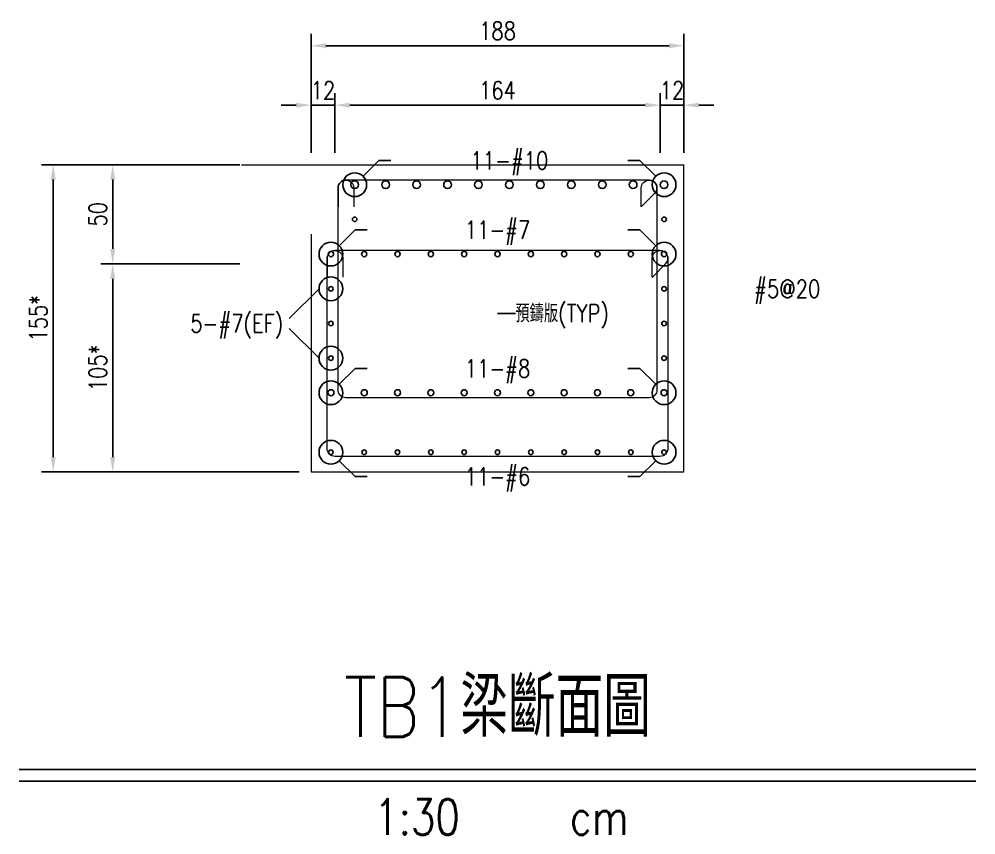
# Model space of a CAD drawing. Extents: x -4754 to 4976, y -19960 to 3841.
# Drawn here: x 4493.4 to 4975.8, y -19680.8 to -19269.4 of the extents above; entities that cross this region are included whole.
import ezdxf
from ezdxf.enums import TextEntityAlignment as Align

# ---------------------------------------------------------------- set-up
doc = ezdxf.new("R2010")
doc.units = 0
doc.header["$LTSCALE"] = 3
doc.layers.get('0').update_dxf_attribs({"linetype": 'CONTINUOUS'})
doc.layers.add('HB_0', color=7, linetype='CONTINUOUS', transparency=0.5)
for name, color, linetype in [('HB_DIM', 1, 'CONTINUOUS'), ('HB_TXT_CTEXT', 2, 'CONTINUOUS'), ('鋼筋', 3, 'CONTINUOUS')]:
    doc.layers.add(name, color=color, linetype=linetype)
doc.styles.get("Standard").update_dxf_attribs({"font": 'ROMANS.shx', "width": 0.8, "bigfont": 'chineset.shx'})
doc.dimstyles.new('30', dxfattribs={"dimscale": 3, "dimtxt": 3, "dimasz": 2.5, "dimexe": 2, "dimexo": 2, "dimgap": 1, "dimtad": 1, "dimdsep": 46, "dimtxsty": 'Standard', "dimcen": 0, "dimclrd": 256, "dimclre": 256, "dimclrt": 2, "dimadec": 0, "dimazin": 0, "dimtfac": 1, "dimtix": 1, "dimtmove": 2, "dimatfit": 3, "dimfxl": 1, "dimtolj": 1, "dimtzin": 0, "dimarcsym": 0})

# ---------------------------------------------------------------- blocks, each defined once
blk = doc.blocks.new('title_beam')
at = {"color": 3, "linetype": 'Continuous'}
blk.add_line((-241.2, 0), (241.2, 0), dxfattribs=at)
at = {"color": 1, "linetype": 'Continuous'}
blk.add_line((-241.2, -6), (241.2, -6), dxfattribs=at)
at = {"color": 3, "linetype": 'Continuous', "width": 0.8}
blk.add_attdef('TITLE', text='', height=30, dxfattribs=at).set_placement((0, 33), align=Align.MIDDLE)
at = {"linetype": 'Continuous', "width": 0.8}
blk.add_attdef('SCALE', text='', height=18, dxfattribs=at).set_placement((-40.57, -24), align=Align.MIDDLE)
blk.add_attdef('CM', (36.47, -33.03), '', height=18, dxfattribs=at)
blk = doc.blocks.new('C')
at = {"color": 3, "linetype": 'Continuous'}
blk.add_circle((0, 0), 1.2, dxfattribs=at)
blk = doc.blocks.new('*D630')
at = {"layer": 'HB_DIM', "linetype": 'Continuous', "lineweight": -2}
for p, q in [((4604.57, -19342.79), (4504.57, -19342.79)), ((4510.57, -19490.29), (4510.57, -19350.29)), ((4634.57, -19497.79), (4504.57, -19497.79))]:
    blk.add_line(p, q, dxfattribs=at)
at = {"layer": 'HB_DIM'}
for points in [[(4511.82, -19350.29), (4509.32, -19350.29), (4510.57, -19342.79)], [(4509.32, -19490.29), (4511.82, -19490.29), (4510.57, -19497.79)]]:
    blk.add_solid(points, dxfattribs=at)
at = {"layer": 'HB_DIM', "color": 2, "linetype": 'Continuous', "insert": (4503.07, -19420.29), "char_height": 9, "attachment_point": 5, "rotation": 90}
blk.add_mtext('\\A1;155*', dxfattribs=at)
blk = doc.blocks.new('*D631')
at = {"layer": 'HB_DIM', "linetype": 'Continuous', "lineweight": -2}
for p, q in [((4604.57, -19392.79), (4534.57, -19392.79)), ((4540.57, -19490.29), (4540.57, -19400.29)), ((4634.57, -19497.79), (4534.57, -19497.79))]:
    blk.add_line(p, q, dxfattribs=at)
at = {"layer": 'HB_DIM'}
for points in [[(4541.82, -19400.29), (4539.32, -19400.29), (4540.57, -19392.79)], [(4539.32, -19490.29), (4541.82, -19490.29), (4540.57, -19497.79)]]:
    blk.add_solid(points, dxfattribs=at)
at = {"layer": 'HB_DIM', "color": 2, "linetype": 'Continuous', "insert": (4533.07, -19445.29), "char_height": 9, "attachment_point": 5, "rotation": 90}
blk.add_mtext('\\A1;105*', dxfattribs=at)
blk = doc.blocks.new('*D632')
at = {"layer": 'HB_DIM', "linetype": 'Continuous', "lineweight": -2}
for p, q in [((4604.57, -19342.79), (4534.57, -19342.79)), ((4540.57, -19385.29), (4540.57, -19350.29)), ((4604.57, -19392.79), (4534.57, -19392.79))]:
    blk.add_line(p, q, dxfattribs=at)
at = {"layer": 'HB_DIM'}
for points in [[(4541.82, -19350.29), (4539.32, -19350.29), (4540.57, -19342.79)], [(4539.32, -19385.29), (4541.82, -19385.29), (4540.57, -19392.79)]]:
    blk.add_solid(points, dxfattribs=at)
at = {"layer": 'HB_DIM', "color": 2, "linetype": 'Continuous', "insert": (4533.07, -19367.79), "char_height": 9, "attachment_point": 5, "rotation": 90}
blk.add_mtext('\\A1;50', dxfattribs=at)
blk = doc.blocks.new('*D633')
at = {"layer": 'HB_DIM', "linetype": 'Continuous', "lineweight": -2}
for p, q in [((4640.57, -19336.79), (4640.57, -19276.79)), ((4828.57, -19336.79), (4828.57, -19276.79)), ((4648.07, -19282.79), (4821.07, -19282.79))]:
    blk.add_line(p, q, dxfattribs=at)
at = {"layer": 'HB_DIM'}
for points in [[(4648.07, -19281.54), (4648.07, -19284.04), (4640.57, -19282.79)], [(4821.07, -19284.04), (4821.07, -19281.54), (4828.57, -19282.79)]]:
    blk.add_solid(points, dxfattribs=at)
at = {"layer": 'HB_DIM', "color": 2, "linetype": 'Continuous', "insert": (4734.57, -19275.29), "char_height": 9, "attachment_point": 5, "rotation": 0}
blk.add_mtext('\\A1;188', dxfattribs=at)
blk = doc.blocks.new('*D634')
at = {"layer": 'HB_DIM', "linetype": 'Continuous', "lineweight": -2}
for p, q in [((4640.57, -19336.79), (4640.57, -19306.79)), ((4652.57, -19336.79), (4652.57, -19306.79)), ((4633.07, -19312.79), (4625.57, -19312.79)), ((4640.57, -19312.79), (4652.57, -19312.79)), ((4660.07, -19312.79), (4667.57, -19312.79))]:
    blk.add_line(p, q, dxfattribs=at)
at = {"layer": 'HB_DIM'}
for points in [[(4633.07, -19314.04), (4633.07, -19311.54), (4640.57, -19312.79)], [(4660.07, -19311.54), (4660.07, -19314.04), (4652.57, -19312.79)]]:
    blk.add_solid(points, dxfattribs=at)
at = {"layer": 'HB_DIM', "color": 2, "linetype": 'Continuous', "insert": (4646.57, -19305.29), "char_height": 9, "attachment_point": 5, "rotation": 0}
blk.add_mtext('\\A1;12', dxfattribs=at)
blk = doc.blocks.new('*D635')
at = {"layer": 'HB_DIM', "linetype": 'Continuous', "lineweight": -2}
for p, q in [((4652.57, -19336.79), (4652.57, -19306.79)), ((4816.57, -19336.79), (4816.57, -19306.79)), ((4660.07, -19312.79), (4809.07, -19312.79))]:
    blk.add_line(p, q, dxfattribs=at)
at = {"layer": 'HB_DIM'}
for points in [[(4660.07, -19311.54), (4660.07, -19314.04), (4652.57, -19312.79)], [(4809.07, -19314.04), (4809.07, -19311.54), (4816.57, -19312.79)]]:
    blk.add_solid(points, dxfattribs=at)
at = {"layer": 'HB_DIM', "color": 2, "linetype": 'Continuous', "insert": (4734.57, -19305.29), "char_height": 9, "attachment_point": 5, "rotation": 0}
blk.add_mtext('\\A1;164', dxfattribs=at)
blk = doc.blocks.new('*D636')
at = {"layer": 'HB_DIM', "linetype": 'Continuous', "lineweight": -2}
for p, q in [((4816.57, -19336.79), (4816.57, -19306.79)), ((4828.57, -19336.79), (4828.57, -19306.79)), ((4809.07, -19312.79), (4801.57, -19312.79)), ((4816.57, -19312.79), (4828.57, -19312.79)), ((4836.07, -19312.79), (4843.57, -19312.79))]:
    blk.add_line(p, q, dxfattribs=at)
at = {"layer": 'HB_DIM'}
for points in [[(4809.07, -19314.04), (4809.07, -19311.54), (4816.57, -19312.79)], [(4836.07, -19311.54), (4836.07, -19314.04), (4828.57, -19312.79)]]:
    blk.add_solid(points, dxfattribs=at)
at = {"layer": 'HB_DIM', "color": 2, "linetype": 'Continuous', "insert": (4822.57, -19305.29), "char_height": 9, "attachment_point": 5, "rotation": 0}
blk.add_mtext('\\A1;12', dxfattribs=at)
blk = doc.blocks.new('C_Red')
at = {"color": 1, "linetype": 'Continuous'}
blk.add_circle((0, 0), 1.2, dxfattribs=at)

msp = doc.modelspace()

# ---------------------------------------------------------------- linework, layer by layer
at = {"layer": 'HB_0', "lineweight": 5}
msp.add_line((4605.573, -19342.788, 399.995), (4828.573, -19342.788, 399.995), dxfattribs=at)
msp.add_polyline3d([(4640.573, -19377.788, 399.995), (4640.573, -19497.788, 399.995), (4828.573, -19497.788, 399.995), (4828.573, -19342.788, 399.995)], dxfattribs=at)
at = {"layer": 'HB_DIM', "color": 1, "linetype": 'Continuous'}
for points in [[(4666.816, -19348.649), (4674.816, -19340.649), (4680.816, -19340.649)], [(4814.331, -19348.649), (4806.331, -19340.649), (4800.331, -19340.649)], [(4654.816, -19383.646), (4662.816, -19375.646), (4668.816, -19375.646)], [(4814.331, -19383.646), (4806.331, -19375.646), (4800.331, -19375.646)], [(4644.573, -19405.392), (4629.573, -19420.392)], [(4734.573, -19417.788), (4743.573, -19417.788)], [(4644.573, -19440.376), (4629.573, -19425.376)], [(4654.816, -19453.576), (4662.816, -19445.576), (4668.816, -19445.576)], [(4814.331, -19453.576), (4806.331, -19445.576), (4800.331, -19445.576)], [(4654.816, -19492.091), (4662.816, -19500.091), (4668.816, -19500.091)], [(4814.331, -19492.091), (4806.331, -19500.091), (4800.331, -19500.091)]]:
    msp.add_lwpolyline(points, dxfattribs=at)
for points in [[(4814.978, -19405.455, 0, 1.25, 0), (4821.978, -19405.455, 0, 0, 0), (4854.978, -19405.455, 0, 0, 0), (4863.978, -19405.455, 0, 0, 0)], [(4820.478, -19405.455, 0, 1.25, 0), (4827.478, -19405.455, 0, 0, 0), (4854.978, -19405.455, 0, 0, 0), (4863.978, -19405.455, 0, 0, 0)]]:
    msp.add_lwpolyline(points, format="xyseb", dxfattribs=at)
at = {"layer": '鋼筋', "lineweight": 5}
for p, q in [((4811.003, -19350.542, 374.023), (4658.143, -19350.542, 374.023)), ((4654.168, -19354.517, 374.043), (4654.168, -19364.057, 374.091)), ((4654.168, -19456.384, 372.966), (4654.168, -19354.525, 372.453)), ((4662.118, -19354.525, 372.453), (4662.118, -19364.065, 372.501)), ((4807.028, -19364.065, 372.501), (4807.028, -19354.525, 372.453)), ((4807.068, -19364.073, 374.092), (4813.814, -19357.328, 374.058)), ((4814.978, -19354.525, 372.453), (4814.978, -19456.384, 372.966)), ((4816.503, -19386.089, 371.022), (4652.643, -19386.089, 371.022)), ((4648.668, -19390.064, 371.042), (4648.668, -19399.604, 371.09)), ((4648.668, -19485.93, 369.935), (4648.668, -19390.072, 369.452)), ((4656.618, -19390.072, 369.452), (4656.618, -19399.612, 369.5)), ((4812.528, -19399.612, 369.5), (4812.528, -19390.072, 369.452)), ((4820.478, -19390.072, 369.452), (4820.478, -19485.93, 369.935)), ((4812.568, -19399.621, 371.09), (4819.314, -19392.875, 371.056)), ((4811.003, -19460.359, 372.986), (4658.143, -19460.359, 372.986)), ((4816.503, -19489.905, 369.955), (4652.643, -19489.905, 369.955))]:
    msp.add_line(p, q, dxfattribs=at)
at = {"layer": '鋼筋', "lineweight": 5, "extrusion": (1.23285e-18, 0.005033, 0.999987)}
for centre in [(4658.143, -19356.155, 276.618), (4652.643, -19391.686, 273.438)]:
    msp.add_arc(centre, 3.975, 90, 180, dxfattribs=at)
at = {"layer": '鋼筋', "lineweight": 5, "extrusion": (-1.23285e-18, -0.005033, -0.999987)}
for centre, start, end in [((-4658.143, -19356.155, -275.028), 0, 180), ((-4811.003, -19356.155, -275.028), 0, 180), ((-4652.643, -19391.686, -271.848), 0, 180), ((-4816.503, -19391.686, -271.848), 0, 180), ((-4658.143, -19458.015, -275.028), 270, 0), ((-4811.003, -19458.015, -275.028), 180, 270), ((-4652.643, -19487.545, -271.848), 270, 0), ((-4816.503, -19487.545, -271.848), 180, 270)]:
    msp.add_arc(centre, 3.975, start, end, dxfattribs=at)
at = {"layer": '鋼筋', "lineweight": 5, "extrusion": (1.73472e-18, 0.005033, 0.999987)}
for centre in [(4811.003, -19356.155, 276.618), (4816.503, -19391.686, 273.438)]:
    msp.add_arc(centre, 3.975, 315, 90, dxfattribs=at)

# ---------------------------------------------------------------- block references
at = {"layer": 'HB_DIM', "linetype": 'Continuous', "xscale": 5, "yscale": 5, "zscale": 5}
for p in [(4662.573, -19352.891, 379.556), (4818.573, -19352.891, 379.556), (4650.573, -19387.889, 379.671), (4818.573, -19387.889, 379.671), (4650.573, -19405.392, 377.53), (4650.573, -19440.376, 377.706), (4650.573, -19457.819, 384.859), (4818.573, -19457.819, 384.859), (4650.573, -19487.848, 381.226), (4818.573, -19487.848, 381.226)]:
    msp.add_blockref('C_Red', p, dxfattribs=at)
at = {"layer": 'HB_TXT_CTEXT', "linetype": 'Continuous'}
msp.add_blockref('title_beam', (4734.573, -19647.788, 399.995), dxfattribs=at).add_auto_attribs({'TITLE': 'TB1梁斷面圖', 'SCALE': '1:30', 'CM': 'cm'})
at = {"layer": '鋼筋', "linetype": 'Continuous'}
for p, xscale, yscale, zscale in [((4662.573, -19352.891, 379.556), 1.61, 1.61, 1.61), ((4678.173, -19352.891, 379.556), 1.61, 1.61, 1.61), ((4693.773, -19352.891, 379.556), 1.61, 1.61, 1.61), ((4709.373, -19352.891, 379.556), 1.61, 1.61, 1.61), ((4724.973, -19352.891, 379.556), 1.61, 1.61, 1.61), ((4740.573, -19352.891, 379.556), 1.61, 1.61, 1.61), ((4756.173, -19352.891, 379.556), 1.61, 1.61, 1.61), ((4771.773, -19352.891, 379.556), 1.61, 1.61, 1.61), ((4787.373, -19352.891, 379.556), 1.61, 1.61, 1.61), ((4802.973, -19352.891, 379.556), 1.61, 1.61, 1.61), ((4818.573, -19352.891, 379.556), 1.61, 1.61, 1.61), ((4662.573, -19370.368, 384.134), 0.955, 0.955, 0.955), ((4818.573, -19370.368, 384.134), 0.955, 0.955, 0.955), ((4650.573, -19387.889, 379.671), 1.11, 1.11, 1.11), ((4667.373, -19387.889, 379.671), 1.11, 1.11, 1.11), ((4684.173, -19387.889, 379.671), 1.11, 1.11, 1.11), ((4700.973, -19387.889, 379.671), 1.11, 1.11, 1.11), ((4717.773, -19387.889, 379.671), 1.11, 1.11, 1.11), ((4734.573, -19387.889, 379.671), 1.11, 1.11, 1.11), ((4751.373, -19387.889, 379.671), 1.11, 1.11, 1.11), ((4768.173, -19387.889, 379.671), 1.11, 1.11, 1.11), ((4784.973, -19387.889, 379.671), 1.11, 1.11, 1.11), ((4801.773, -19387.889, 379.671), 1.11, 1.11, 1.11), ((4818.573, -19387.889, 379.671), 1.11, 1.11, 1.11), ((4650.573, -19405.392, 377.53), 0.955, 0.955, 0.955), ((4818.573, -19405.392, 377.53), 0.955, 0.955, 0.955), ((4650.573, -19422.884, 377.618), 0.955, 0.955, 0.955), ((4818.573, -19422.884, 377.618), 0.955, 0.955, 0.955), ((4650.573, -19440.376, 377.706), 0.955, 0.955, 0.955), ((4818.573, -19440.376, 377.706), 0.955, 0.955, 0.955), ((4650.573, -19457.819, 384.859), 1.27, 1.27, 1.27), ((4667.373, -19457.819, 384.859), 1.27, 1.27, 1.27), ((4684.173, -19457.819, 384.859), 1.27, 1.27, 1.27), ((4700.973, -19457.819, 384.859), 1.27, 1.27, 1.27), ((4717.773, -19457.819, 384.859), 1.27, 1.27, 1.27), ((4734.573, -19457.819, 384.859), 1.27, 1.27, 1.27), ((4751.373, -19457.819, 384.859), 1.27, 1.27, 1.27), ((4768.173, -19457.819, 384.859), 1.27, 1.27, 1.27), ((4784.973, -19457.819, 384.859), 1.27, 1.27, 1.27), ((4801.773, -19457.819, 384.859), 1.27, 1.27, 1.27), ((4818.573, -19457.819, 384.859), 1.27, 1.27, 1.27), ((4650.573, -19487.848, 381.226), 0.955, 0.955, 0.955), ((4667.373, -19487.848, 381.226), 0.955, 0.955, 0.955), ((4684.173, -19487.848, 381.226), 0.955, 0.955, 0.955), ((4700.973, -19487.848, 381.226), 0.955, 0.955, 0.955), ((4717.773, -19487.848, 381.226), 0.955, 0.955, 0.955), ((4734.573, -19487.848, 381.226), 0.955, 0.955, 0.955), ((4751.373, -19487.848, 381.226), 0.955, 0.955, 0.955), ((4768.173, -19487.848, 381.226), 0.955, 0.955, 0.955), ((4784.973, -19487.848, 381.226), 0.955, 0.955, 0.955), ((4801.773, -19487.848, 381.226), 0.955, 0.955, 0.955), ((4818.573, -19487.848, 381.226), 0.955, 0.955, 0.955)]:
    msp.add_blockref('C', p, dxfattribs=dict(at, xscale=xscale, yscale=yscale, zscale=zscale))

# ---------------------------------------------------------------- texts
at = {"layer": 'HB_TXT_CTEXT', "linetype": 'Continuous', "width": 0.8}
for s, p in [('11-#10', (4740.573, -19340.649, 379.556)), ('11-#7', (4734.573, -19375.646, 379.671)), ('11-#8', (4734.573, -19445.576, 384.859)), ('11-#6', (4734.573, -19500.091, 381.226))]:
    msp.add_text(s, height=9, dxfattribs=at).set_placement(p, align=Align.MIDDLE_CENTER)
for s, p in [('#5@20', (4863.978, -19405.455, 372.71)), ('預鑄版(TYP)', (4743.573, -19417.788, 399.995))]:
    msp.add_text(s, height=9, dxfattribs=at).set_placement(p, align=Align.MIDDLE_LEFT)
msp.add_text(' 5-#7(EF)', height=9, dxfattribs=at).set_placement((4626.573, -19422.884, 377.53), align=Align.MIDDLE_RIGHT)

# ---------------------------------------------------------------- dimensions: what is measured, and where the dimension line sits
at = {"layer": 'HB_DIM', "linetype": 'Continuous'}
for base, p1, p2, angle, override, picture, middle in [((4828.573, -19282.788), (4640.573, -19342.788, 399.995), (4828.573, -19342.788, 399.995), 0, {"dimdec": 0, "dimpost": '<>'}, '*D633', (4734.573, -19275.288)), ((4652.573, -19312.788), (4640.573, -19342.788, 399.995), (4652.573, -19342.788, 399.995), 0, {"dimdec": 0, "dimpost": '<>'}, '*D634', (4646.573, -19305.288)), ((4816.573, -19312.788), (4652.573, -19342.788, 399.995), (4816.573, -19342.788, 399.995), 0, {"dimdec": 0, "dimpost": '<>'}, '*D635', (4734.573, -19305.288)), ((4828.573, -19312.788), (4816.573, -19342.788, 399.995), (4828.573, -19342.788, 399.995), 0, {"dimdec": 0, "dimpost": '<>'}, '*D636', (4822.573, -19305.288)), ((4540.573, -19342.788), (4610.573, -19392.788, 399.995), (4610.573, -19342.788, 399.995), 90, {"dimtad": 4, "dimdec": 0, "dimpost": '<>'}, '*D632', (4533.073, -19367.788))]:
    dim = msp.add_linear_dim(base=base, p1=p1, p2=p2, angle=angle, dimstyle='30', override=override, dxfattribs=at)
    dim.commit()
    dim.dimension.update_dxf_attribs({"geometry": picture, "text_midpoint": middle})
for base, p2, picture, middle in [((4510.573, -19342.788), (4610.573, -19342.788, 399.995), '*D630', (4503.073, -19420.288)), ((4540.573, -19392.788), (4610.573, -19392.788, 399.995), '*D631', (4533.073, -19445.288))]:
    dim = msp.add_linear_dim(base=base, p1=(4640.573, -19497.788, 399.995), p2=p2, angle=90, text='<>*', dimstyle='30', override={"dimtad": 4, "dimdec": 0, "dimpost": '<>'}, dxfattribs=at)
    dim.commit()
    dim.dimension.update_dxf_attribs({"geometry": picture, "text_midpoint": middle})

doc.saveas('drawing.dxf')
